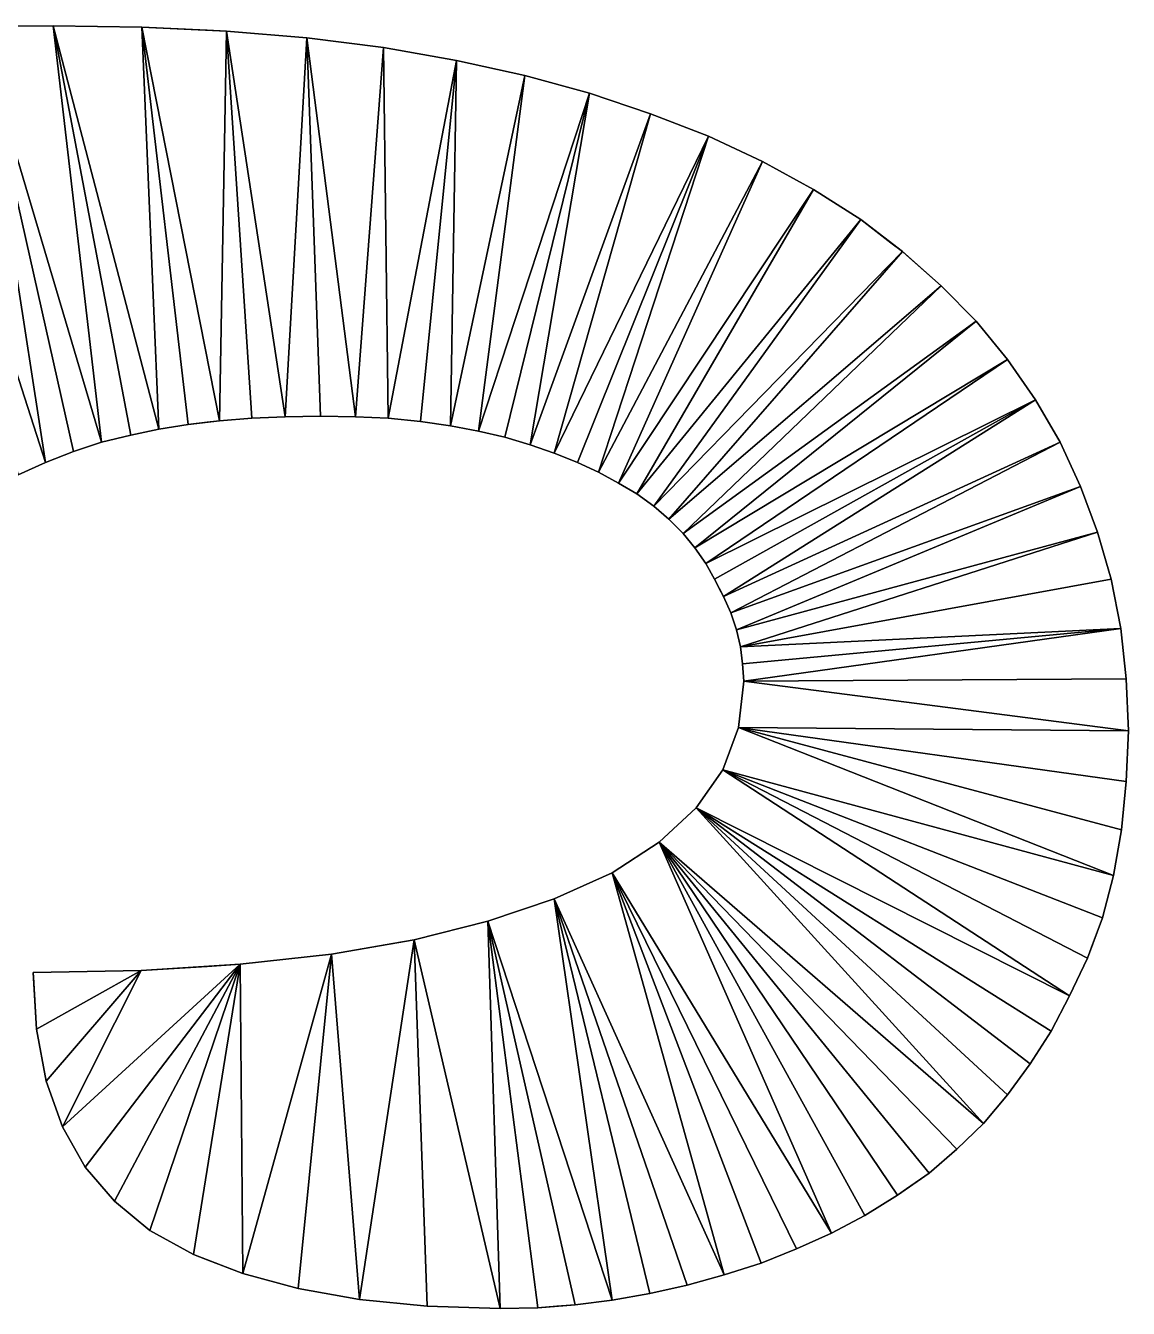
# Model space of a CAD drawing. Header units: inches. Extents: x 62 to 1153, y 3 to 780.
# Drawn here: x 409.273 to 410.888, y 195.36 to 197.239 of the extents above; entities that cross this region are included whole.
import ezdxf

# ---------------------------------------------------------------- set-up
doc = ezdxf.new("R2010")
doc.units = ezdxf.units.IN
doc.header["$MEASUREMENT"] = 0
doc.layers.add('ConstLine', color=6, linetype='Continuous')
doc.layers.add('ObjLayer', color=2, linetype='Continuous')

msp = doc.modelspace()

# ---------------------------------------------------------------- linework, layer by layer
at = {"layer": 'ConstLine'}
for points in [[(409.3129, 197.2386, 5), (409.2029, 197.2376, 5), (409.3839, 196.6286, 5)], [(409.3129, 197.2386, 4), (409.2029, 197.2376, 4), (409.2029, 197.2376, 5)], [(409.3129, 197.2386, 4), (409.2029, 197.2376, 5), (409.3129, 197.2386, 5)], [(409.4429, 197.2366, 5), (409.3129, 197.2386, 5), (409.4679, 196.6476, 5)], [(409.4269, 196.6386, 5), (409.4679, 196.6476, 5), (409.3129, 197.2386, 5)], [(409.3839, 196.6286, 5), (409.4269, 196.6386, 5), (409.3129, 197.2386, 5)], [(409.4429, 197.2366, 4), (409.3129, 197.2386, 4), (409.3129, 197.2386, 5)], [(409.4429, 197.2366, 4), (409.3129, 197.2386, 5), (409.4429, 197.2366, 5)], [(409.2029, 197.2376, 5), (409.0979, 197.2326, 5), (409.3019, 196.5986, 5)], [(409.2619, 196.5806, 5), (409.3019, 196.5986, 5), (409.0979, 197.2326, 5)], [(409.3429, 196.6146, 5), (409.3839, 196.6286, 5), (409.2029, 197.2376, 5)], [(409.3019, 196.5986, 5), (409.3429, 196.6146, 5), (409.2029, 197.2376, 5)], [(409.5669, 197.2306, 5), (409.4429, 197.2366, 5), (409.5569, 196.6596, 5)], [(409.5109, 196.6546, 5), (409.5569, 196.6596, 5), (409.4429, 197.2366, 5)], [(409.4679, 196.6476, 5), (409.5109, 196.6546, 5), (409.4429, 197.2366, 5)], [(409.5389, 197.232, 4), (409.4429, 197.2366, 4), (409.4429, 197.2366, 5)], [(409.5389, 197.232, 4), (409.4429, 197.2366, 5), (409.5669, 197.2306, 5)], [(409.5669, 197.2306, 4), (409.5389, 197.232, 4), (409.5669, 197.2306, 5)], [(409.6039, 196.6636, 5), (409.5669, 197.2306, 5), (409.5569, 196.6596, 5)], [(409.6039, 196.6636, 5), (409.6529, 196.6656, 5), (409.5669, 197.2306, 5)], [(409.5669, 197.2306, 5), (409.6529, 196.6656, 5), (409.6849, 197.2206, 5)], [(409.6849, 197.2206, 4), (409.5669, 197.2306, 4), (409.5669, 197.2306, 5)], [(409.6849, 197.2206, 4), (409.5669, 197.2306, 5), (409.6849, 197.2206, 5)], [(409.7049, 196.6666, 5), (409.6849, 197.2206, 5), (409.6529, 196.6656, 5)], [(409.7969, 197.2066, 5), (409.6849, 197.2206, 5), (409.7559, 196.6656, 5)], [(409.7049, 196.6666, 5), (409.7559, 196.6656, 5), (409.6849, 197.2206, 5)], [(409.7969, 197.2066, 4), (409.6849, 197.2206, 4), (409.6849, 197.2206, 5)], [(409.7969, 197.2066, 4), (409.6849, 197.2206, 5), (409.7969, 197.2066, 5)], [(409.7559, 196.6656, 5), (409.8039, 196.6636, 5), (409.7969, 197.2066, 5)], [(409.9039, 197.1876, 5), (409.7969, 197.2066, 5), (409.8039, 196.6636, 5)], [(409.9039, 197.1876, 4), (409.7969, 197.2066, 4), (409.7969, 197.2066, 5)], [(409.9039, 197.1876, 4), (409.7969, 197.2066, 5), (409.9039, 197.1876, 5)], [(409.8039, 196.6636, 5), (409.8509, 196.6586, 5), (409.9039, 197.1876, 5)], [(409.8509, 196.6586, 5), (409.8949, 196.6526, 5), (409.9039, 197.1876, 5)], [(410.0039, 197.1656, 5), (409.9039, 197.1876, 5), (409.8949, 196.6526, 5)], [(410.0039, 197.1656, 4), (409.9039, 197.1876, 4), (409.9039, 197.1876, 5)], [(410.0039, 197.1656, 4), (409.9039, 197.1876, 5), (410.0039, 197.1656, 5)], [(409.8949, 196.6526, 5), (409.9359, 196.6446, 5), (410.0039, 197.1656, 5)], [(410.0989, 197.1396, 5), (410.0039, 197.1656, 5), (409.9359, 196.6446, 5)], [(410.0989, 197.1396, 4), (410.0039, 197.1656, 4), (410.0039, 197.1656, 5)], [(410.0989, 197.1396, 4), (410.0039, 197.1656, 5), (410.0989, 197.1396, 5)], [(409.9359, 196.6446, 5), (409.9749, 196.6356, 5), (410.0989, 197.1396, 5)], [(409.9749, 196.6356, 5), (410.0119, 196.6246, 5), (410.0989, 197.1396, 5)], [(410.1879, 197.1096, 5), (410.0989, 197.1396, 5), (410.0119, 196.6246, 5)], [(410.1879, 197.1096, 4), (410.0989, 197.1396, 4), (410.0989, 197.1396, 5)], [(410.1879, 197.1096, 4), (410.0989, 197.1396, 5), (410.1879, 197.1096, 5)], [(410.0119, 196.6246, 5), (410.0469, 196.6126, 5), (410.1879, 197.1096, 5)], [(410.2729, 197.0766, 5), (410.1879, 197.1096, 5), (410.0469, 196.6126, 5)], [(410.2729, 197.0766, 4), (410.1879, 197.1096, 4), (410.1879, 197.1096, 5)], [(410.2729, 197.0766, 4), (410.1879, 197.1096, 5), (410.2729, 197.0766, 5)], [(410.0469, 196.6126, 5), (410.0809, 196.5986, 5), (410.2729, 197.0766, 5)], [(410.0809, 196.5986, 5), (410.1119, 196.5846, 5), (410.2729, 197.0766, 5)], [(410.3519, 197.0396, 5), (410.2729, 197.0766, 5), (410.1119, 196.5846, 5)], [(410.3519, 197.0396, 4), (410.2729, 197.0766, 4), (410.2729, 197.0766, 5)], [(410.3519, 197.0396, 4), (410.2729, 197.0766, 5), (410.3519, 197.0396, 5)], [(410.1119, 196.5846, 5), (410.1409, 196.5686, 5), (410.3519, 197.0396, 5)], [(410.4269, 196.9986, 5), (410.3519, 197.0396, 5), (410.1409, 196.5686, 5)], [(410.4269, 196.9986, 4), (410.3519, 197.0396, 4), (410.3519, 197.0396, 5)], [(410.4269, 196.9986, 4), (410.3519, 197.0396, 5), (410.4269, 196.9986, 5)], [(410.1409, 196.5686, 5), (410.1679, 196.5526, 5), (410.4269, 196.9986, 5)], [(410.4959, 196.9546, 5), (410.4269, 196.9986, 5), (410.1679, 196.5526, 5)], [(410.4959, 196.9546, 4), (410.4269, 196.9986, 4), (410.4269, 196.9986, 5)], [(410.4959, 196.9546, 4), (410.4269, 196.9986, 5), (410.4959, 196.9546, 5)], [(410.1679, 196.5526, 5), (410.1929, 196.5346, 5), (410.4959, 196.9546, 5)], [(410.5569, 196.9076, 5), (410.4959, 196.9546, 5), (410.1929, 196.5346, 5)], [(410.4959, 196.9546, 5), (410.5569, 196.9076, 5), (410.54, 196.9206, 4)], [(410.54, 196.9206, 4), (410.4959, 196.9546, 4), (410.4959, 196.9546, 5)], [(410.5569, 196.9076, 4), (410.54, 196.9206, 4), (410.5569, 196.9076, 5)], [(410.1929, 196.5346, 5), (410.2149, 196.5156, 5), (410.5569, 196.9076, 5)], [(410.6139, 196.8576, 5), (410.5569, 196.9076, 5), (410.2149, 196.5156, 5)], [(410.5629, 196.9024, 4), (410.5569, 196.9076, 4), (410.5569, 196.9076, 5)], [(410.5629, 196.9024, 4), (410.5569, 196.9076, 5), (410.6139, 196.8576, 5)], [(410.6139, 196.8576, 4), (410.5629, 196.9024, 4), (410.6139, 196.8576, 5)], [(410.2149, 196.5156, 5), (410.2359, 196.4946, 5), (410.6139, 196.8576, 5)], [(410.6649, 196.8056, 5), (410.6139, 196.8576, 5), (410.2359, 196.4946, 5)], [(410.6139, 196.8576, 4), (410.6139, 196.8576, 5), (410.6649, 196.8056, 5)], [(410.6139, 196.8576, 4), (410.6649, 196.8056, 5), (410.6649, 196.8056, 4)], [(410.2359, 196.4946, 5), (410.2529, 196.4736, 5), (410.6649, 196.8056, 5)], [(410.7109, 196.7496, 5), (410.6649, 196.8056, 5), (410.2529, 196.4736, 5)], [(410.6649, 196.8056, 4), (410.6649, 196.8056, 5), (410.7109, 196.7496, 5)], [(410.6649, 196.8056, 4), (410.7109, 196.7496, 5), (410.7109, 196.7496, 4)], [(410.2529, 196.4736, 5), (410.2689, 196.4506, 5), (410.7109, 196.7496, 5)], [(410.7519, 196.6906, 5), (410.7109, 196.7496, 5), (410.2689, 196.4506, 5)], [(410.7109, 196.7496, 4), (410.7109, 196.7496, 5), (410.7519, 196.6906, 5)], [(410.7109, 196.7496, 4), (410.7519, 196.6906, 5), (410.7519, 196.6906, 4)], [(410.2689, 196.4506, 5), (410.2819, 196.4276, 5), (410.7519, 196.6906, 5)], [(410.2819, 196.4276, 5), (410.2949, 196.4026, 5), (410.7519, 196.6906, 5)], [(410.7879, 196.6286, 5), (410.7519, 196.6906, 5), (410.2949, 196.4026, 5)], [(410.7519, 196.6906, 4), (410.7519, 196.6906, 5), (410.7879, 196.6286, 5)], [(410.7519, 196.6906, 4), (410.7879, 196.6286, 5), (410.7879, 196.6286, 4)], [(409.5569, 196.6596, 5), (409.5109, 196.6546, 5), (409.5389, 196.6577, 4)], [(409.5109, 196.6546, 4), (409.5389, 196.6577, 4), (409.5109, 196.6546, 5)], [(409.5569, 196.6596, 4), (409.5569, 196.6596, 5), (409.5389, 196.6577, 4)], [(409.6039, 196.6636, 4), (409.6039, 196.6636, 5), (409.5569, 196.6596, 5)], [(409.6039, 196.6636, 4), (409.5569, 196.6596, 5), (409.5569, 196.6596, 4)], [(409.6529, 196.6656, 4), (409.6529, 196.6656, 5), (409.6039, 196.6636, 5)], [(409.6529, 196.6656, 4), (409.6039, 196.6636, 5), (409.6039, 196.6636, 4)], [(409.7049, 196.6666, 4), (409.7049, 196.6666, 5), (409.6529, 196.6656, 5)], [(409.7049, 196.6666, 4), (409.6529, 196.6656, 5), (409.6529, 196.6656, 4)], [(409.7559, 196.6656, 4), (409.7559, 196.6656, 5), (409.7049, 196.6666, 5)], [(409.7559, 196.6656, 4), (409.7049, 196.6666, 5), (409.7049, 196.6666, 4)], [(409.8039, 196.6636, 4), (409.8039, 196.6636, 5), (409.7559, 196.6656, 5)], [(409.8039, 196.6636, 4), (409.7559, 196.6656, 5), (409.7559, 196.6656, 4)], [(409.8509, 196.6586, 4), (409.8509, 196.6586, 5), (409.8039, 196.6636, 5)], [(409.8509, 196.6586, 4), (409.8039, 196.6636, 5), (409.8039, 196.6636, 4)], [(409.8949, 196.6526, 4), (409.8949, 196.6526, 5), (409.8509, 196.6586, 5)], [(409.8949, 196.6526, 4), (409.8509, 196.6586, 5), (409.8509, 196.6586, 4)], [(409.4269, 196.6386, 4), (409.4269, 196.6386, 5), (409.3839, 196.6286, 5)], [(409.4269, 196.6386, 4), (409.3839, 196.6286, 5), (409.3839, 196.6286, 4)], [(409.4679, 196.6476, 4), (409.4679, 196.6476, 5), (409.4269, 196.6386, 5)], [(409.4679, 196.6476, 4), (409.4269, 196.6386, 5), (409.4269, 196.6386, 4)], [(409.5109, 196.6546, 4), (409.5109, 196.6546, 5), (409.4679, 196.6476, 5)], [(409.5109, 196.6546, 4), (409.4679, 196.6476, 5), (409.4679, 196.6476, 4)], [(409.9359, 196.6446, 4), (409.9359, 196.6446, 5), (409.8949, 196.6526, 5)], [(409.9359, 196.6446, 4), (409.8949, 196.6526, 5), (409.8949, 196.6526, 4)], [(409.9749, 196.6356, 4), (409.9749, 196.6356, 5), (409.9359, 196.6446, 5)], [(409.9749, 196.6356, 4), (409.9359, 196.6446, 5), (409.9359, 196.6446, 4)], [(409.3839, 196.6286, 4), (409.3839, 196.6286, 5), (409.3429, 196.6146, 5)], [(409.3839, 196.6286, 4), (409.3429, 196.6146, 5), (409.3429, 196.6146, 4)], [(410.0119, 196.6246, 4), (410.0119, 196.6246, 5), (409.9749, 196.6356, 5)], [(410.0119, 196.6246, 4), (409.9749, 196.6356, 5), (409.9749, 196.6356, 4)], [(410.0469, 196.6126, 4), (410.0469, 196.6126, 5), (410.0119, 196.6246, 5)], [(410.0469, 196.6126, 4), (410.0119, 196.6246, 5), (410.0119, 196.6246, 4)], [(410.2949, 196.4026, 5), (410.3059, 196.3786, 5), (410.7879, 196.6286, 5)], [(410.8179, 196.5636, 5), (410.7879, 196.6286, 5), (410.3059, 196.3786, 5)], [(410.7879, 196.6286, 4), (410.7879, 196.6286, 5), (410.8179, 196.5636, 5)], [(410.7879, 196.6286, 4), (410.8179, 196.5636, 5), (410.8179, 196.5636, 4)], [(409.3429, 196.6146, 4), (409.3429, 196.6146, 5), (409.3019, 196.5986, 5)], [(409.3429, 196.6146, 4), (409.3019, 196.5986, 5), (409.3019, 196.5986, 4)], [(410.0469, 196.6126, 4), (410.0509, 196.611, 4), (410.0469, 196.6126, 5)], [(410.0809, 196.5986, 5), (410.0469, 196.6126, 5), (410.0509, 196.611, 4)], [(410.0809, 196.5986, 4), (410.0809, 196.5986, 5), (410.0509, 196.611, 4)], [(409.3019, 196.5986, 4), (409.3019, 196.5986, 5), (409.2619, 196.5806, 5)], [(409.3019, 196.5986, 4), (409.2619, 196.5806, 5), (409.2619, 196.5806, 4)], [(410.1119, 196.5846, 4), (410.1119, 196.5846, 5), (410.0809, 196.5986, 5)], [(410.1119, 196.5846, 4), (410.0809, 196.5986, 5), (410.0809, 196.5986, 4)], [(410.1409, 196.5686, 4), (410.1409, 196.5686, 5), (410.1119, 196.5846, 5)], [(410.1409, 196.5686, 4), (410.1119, 196.5846, 5), (410.1119, 196.5846, 4)], [(410.1679, 196.5526, 4), (410.1679, 196.5526, 5), (410.1409, 196.5686, 5)], [(410.1679, 196.5526, 4), (410.1409, 196.5686, 5), (410.1409, 196.5686, 4)], [(410.3059, 196.3786, 5), (410.3139, 196.3536, 5), (410.8179, 196.5636, 5)], [(410.8179, 196.5636, 5), (410.3139, 196.3536, 5), (410.8429, 196.4966, 5)], [(410.8179, 196.5636, 4), (410.8179, 196.5636, 5), (410.8429, 196.4966, 5)], [(410.8179, 196.5636, 4), (410.8429, 196.4966, 5), (410.8429, 196.4966, 4)], [(410.1929, 196.5346, 4), (410.1929, 196.5346, 5), (410.1679, 196.5526, 5)], [(410.1929, 196.5346, 4), (410.1679, 196.5526, 5), (410.1679, 196.5526, 4)], [(410.2149, 196.5156, 4), (410.2149, 196.5156, 5), (410.1929, 196.5346, 5)], [(410.2149, 196.5156, 4), (410.1929, 196.5346, 5), (410.1929, 196.5346, 4)], [(410.2149, 196.5156, 4), (410.2359, 196.4946, 4), (410.2359, 196.4946, 5)], [(410.2149, 196.5156, 4), (410.2359, 196.4946, 5), (410.2149, 196.5156, 5)], [(410.2359, 196.4946, 4), (410.2529, 196.4736, 4), (410.2529, 196.4736, 5)], [(410.2359, 196.4946, 4), (410.2529, 196.4736, 5), (410.2359, 196.4946, 5)], [(410.3199, 196.3286, 5), (410.8429, 196.4966, 5), (410.3139, 196.3536, 5)], [(410.8429, 196.4966, 5), (410.3199, 196.3286, 5), (410.8629, 196.4276, 5)], [(410.8429, 196.4966, 4), (410.8429, 196.4966, 5), (410.8629, 196.4276, 5)], [(410.8429, 196.4966, 4), (410.8629, 196.4276, 5), (410.8629, 196.4276, 4)], [(410.2529, 196.4736, 4), (410.2689, 196.4506, 4), (410.2689, 196.4506, 5)], [(410.2529, 196.4736, 4), (410.2689, 196.4506, 5), (410.2529, 196.4736, 5)], [(410.2689, 196.4506, 4), (410.2819, 196.4276, 4), (410.2819, 196.4276, 5)], [(410.2689, 196.4506, 4), (410.2819, 196.4276, 5), (410.2689, 196.4506, 5)], [(410.2949, 196.4026, 5), (410.2819, 196.4276, 5), (410.2917, 196.4086, 4)], [(410.2819, 196.4276, 4), (410.2917, 196.4086, 4), (410.2819, 196.4276, 5)], [(410.8629, 196.4276, 5), (410.3199, 196.3286, 5), (410.8769, 196.3556, 5)], [(410.8629, 196.4276, 4), (410.8629, 196.4276, 5), (410.8769, 196.3556, 5)], [(410.8629, 196.4276, 4), (410.8769, 196.3556, 5), (410.8769, 196.3556, 4)], [(410.2917, 196.4086, 4), (410.2949, 196.4026, 4), (410.2949, 196.4026, 5)], [(410.2949, 196.4026, 4), (410.3059, 196.3786, 4), (410.3059, 196.3786, 5)], [(410.2949, 196.4026, 4), (410.3059, 196.3786, 5), (410.2949, 196.4026, 5)], [(410.3059, 196.3786, 4), (410.3139, 196.3536, 4), (410.3139, 196.3536, 5)], [(410.3059, 196.3786, 4), (410.3139, 196.3536, 5), (410.3059, 196.3786, 5)], [(410.3229, 196.3036, 5), (410.8769, 196.3556, 5), (410.3199, 196.3286, 5)], [(410.3249, 196.2786, 5), (410.8769, 196.3556, 5), (410.3229, 196.3036, 5)], [(410.8769, 196.3556, 5), (410.3249, 196.2786, 5), (410.8849, 196.2816, 5)], [(410.8769, 196.3556, 4), (410.8769, 196.3556, 5), (410.8849, 196.2816, 5)], [(410.8769, 196.3556, 4), (410.8849, 196.2816, 5), (410.8849, 196.2816, 4)], [(410.3139, 196.3536, 4), (410.3199, 196.3286, 4), (410.3199, 196.3286, 5)], [(410.3139, 196.3536, 4), (410.3199, 196.3286, 5), (410.3139, 196.3536, 5)], [(410.3199, 196.3286, 4), (410.3229, 196.3036, 4), (410.3229, 196.3036, 5)], [(410.3199, 196.3286, 4), (410.3229, 196.3036, 5), (410.3199, 196.3286, 5)], [(410.3229, 196.3036, 4), (410.3249, 196.2786, 4), (410.3249, 196.2786, 5)], [(410.3229, 196.3036, 4), (410.3249, 196.2786, 5), (410.3229, 196.3036, 5)], [(410.8849, 196.2816, 5), (410.3249, 196.2786, 5), (410.8879, 196.2056, 5)], [(410.8849, 196.2816, 4), (410.8849, 196.2816, 5), (410.8879, 196.2056, 5)], [(410.8849, 196.2816, 4), (410.8879, 196.2056, 5), (410.8879, 196.2056, 4)], [(410.3249, 196.2786, 4), (410.3169, 196.2106, 4), (410.3169, 196.2106, 5)], [(410.3249, 196.2786, 4), (410.3169, 196.2106, 5), (410.3249, 196.2786, 5)], [(410.3249, 196.2786, 5), (410.3169, 196.2106, 5), (410.8879, 196.2056, 5)], [(410.3169, 196.2106, 4), (410.2939, 196.1486, 4), (410.2939, 196.1486, 5)], [(410.3169, 196.2106, 4), (410.2939, 196.1486, 5), (410.3169, 196.2106, 5)], [(410.3169, 196.2106, 5), (410.2939, 196.1486, 5), (410.8659, 195.9936, 5)], [(410.8849, 196.1316, 5), (410.8879, 196.2056, 5), (410.3169, 196.2106, 5)], [(410.8779, 196.0606, 5), (410.8849, 196.1316, 5), (410.3169, 196.2106, 5)], [(410.8659, 195.9936, 5), (410.8779, 196.0606, 5), (410.3169, 196.2106, 5)], [(410.8879, 196.2056, 4), (410.8879, 196.2056, 5), (410.8849, 196.1316, 5)], [(410.8879, 196.2056, 4), (410.8849, 196.1316, 5), (410.8849, 196.1316, 4)], [(410.2939, 196.1486, 4), (410.2549, 196.0926, 4), (410.2549, 196.0926, 5)], [(410.2939, 196.1486, 4), (410.2549, 196.0926, 5), (410.2939, 196.1486, 5)], [(410.2549, 196.0926, 5), (410.8019, 195.8176, 5), (410.2939, 196.1486, 5)], [(410.8499, 195.9316, 5), (410.2939, 196.1486, 5), (410.8279, 195.8726, 5)], [(410.8279, 195.8726, 5), (410.2939, 196.1486, 5), (410.8019, 195.8176, 5)], [(410.8499, 195.9316, 5), (410.8659, 195.9936, 5), (410.2939, 196.1486, 5)], [(410.8849, 196.1316, 4), (410.8849, 196.1316, 5), (410.8779, 196.0606, 5)], [(410.8849, 196.1316, 4), (410.8779, 196.0606, 5), (410.8779, 196.0606, 4)], [(410.2549, 196.0926, 4), (410.2009, 196.0426, 4), (410.2009, 196.0426, 5)], [(410.2549, 196.0926, 4), (410.2009, 196.0426, 5), (410.2549, 196.0926, 5)], [(410.2009, 196.0426, 5), (410.6759, 195.6306, 5), (410.2549, 196.0926, 5)], [(410.7109, 195.6726, 5), (410.2549, 196.0926, 5), (410.6759, 195.6306, 5)], [(410.7439, 195.7176, 5), (410.2549, 196.0926, 5), (410.7109, 195.6726, 5)], [(410.7749, 195.7656, 5), (410.2549, 196.0926, 5), (410.7439, 195.7176, 5)], [(410.8019, 195.8176, 5), (410.2549, 196.0926, 5), (410.7749, 195.7656, 5)], [(410.8779, 196.0606, 4), (410.8779, 196.0606, 5), (410.8659, 195.9936, 5)], [(410.8779, 196.0606, 4), (410.8659, 195.9936, 5), (410.8659, 195.9936, 4)], [(410.2009, 196.0426, 4), (410.1319, 195.9976, 4), (410.1319, 195.9976, 5)], [(410.2009, 196.0426, 4), (410.1319, 195.9976, 5), (410.2009, 196.0426, 5)], [(410.2009, 196.0426, 5), (410.1319, 195.9976, 5), (410.4529, 195.4696, 5)], [(410.6369, 195.5926, 5), (410.6759, 195.6306, 5), (410.2009, 196.0426, 5)], [(410.4529, 195.4696, 5), (410.5019, 195.4956, 5), (410.2009, 196.0426, 5)], [(410.5019, 195.4956, 5), (410.5499, 195.5256, 5), (410.2009, 196.0426, 5)], [(410.5499, 195.5256, 5), (410.5959, 195.5576, 5), (410.2009, 196.0426, 5)], [(410.5959, 195.5576, 5), (410.6369, 195.5926, 5), (410.2009, 196.0426, 5)], [(410.1319, 195.9976, 4), (410.0469, 195.9596, 4), (410.0469, 195.9596, 5)], [(410.1319, 195.9976, 4), (410.0469, 195.9596, 5), (410.1319, 195.9976, 5)], [(410.1319, 195.9976, 5), (410.0469, 195.9596, 5), (410.2959, 195.4086, 5)], [(410.3499, 195.4256, 5), (410.4019, 195.4466, 5), (410.1319, 195.9976, 5)], [(410.4019, 195.4466, 5), (410.4529, 195.4696, 5), (410.1319, 195.9976, 5)], [(410.2959, 195.4086, 5), (410.3499, 195.4256, 5), (410.1319, 195.9976, 5)], [(410.8659, 195.9936, 4), (410.8659, 195.9936, 5), (410.8499, 195.9316, 5)], [(410.8659, 195.9936, 4), (410.8499, 195.9316, 5), (410.8499, 195.9316, 4)], [(410.0469, 195.9596, 4), (409.9499, 195.9266, 4), (409.9499, 195.9266, 5)], [(410.0469, 195.9596, 4), (409.9499, 195.9266, 5), (410.0469, 195.9596, 5)], [(410.0469, 195.9596, 5), (409.9499, 195.9266, 5), (410.1319, 195.3716, 5)], [(410.2419, 195.3936, 5), (410.2959, 195.4086, 5), (410.0469, 195.9596, 5)], [(410.1869, 195.3816, 5), (410.2419, 195.3936, 5), (410.0469, 195.9596, 5)], [(410.1319, 195.3716, 5), (410.1869, 195.3816, 5), (410.0469, 195.9596, 5)], [(409.9499, 195.9266, 4), (409.8419, 195.8996, 4), (409.8419, 195.8996, 5)], [(409.9499, 195.9266, 4), (409.8419, 195.8996, 5), (409.9499, 195.9266, 5)], [(409.9499, 195.9266, 5), (409.8419, 195.8996, 5), (409.9679, 195.3596, 5)], [(409.9679, 195.3596, 5), (410.0229, 195.3606, 5), (409.9499, 195.9266, 5)], [(410.0229, 195.3606, 5), (410.0779, 195.3646, 5), (409.9499, 195.9266, 5)], [(410.0779, 195.3646, 5), (410.1319, 195.3716, 5), (409.9499, 195.9266, 5)], [(410.8499, 195.9316, 5), (410.8279, 195.8726, 5), (410.8368, 195.8966, 4)], [(410.8499, 195.9316, 4), (410.8499, 195.9316, 5), (410.8368, 195.8966, 4)], [(409.7209, 195.8786, 5), (409.8419, 195.8996, 5), (409.8246, 195.8966, 4)], [(409.8419, 195.8996, 5), (409.7209, 195.8786, 5), (409.7619, 195.3726, 5)], [(409.8246, 195.8966, 4), (409.7209, 195.8786, 4), (409.7209, 195.8786, 5)], [(409.7619, 195.3726, 5), (409.8609, 195.3626, 5), (409.8419, 195.8996, 5)], [(409.8419, 195.8996, 4), (409.8246, 195.8966, 4), (409.8419, 195.8996, 5)], [(409.8609, 195.3626, 5), (409.9679, 195.3596, 5), (409.8419, 195.8996, 5)], [(410.8279, 195.8726, 4), (410.8368, 195.8966, 4), (410.8279, 195.8726, 5)], [(409.7209, 195.8786, 4), (409.5869, 195.8636, 4), (409.5869, 195.8636, 5)], [(409.7209, 195.8786, 4), (409.5869, 195.8636, 5), (409.7209, 195.8786, 5)], [(409.7209, 195.8786, 5), (409.5869, 195.8636, 5), (409.5909, 195.4106, 5)], [(409.5909, 195.4106, 5), (409.6719, 195.3886, 5), (409.7209, 195.8786, 5)], [(409.6719, 195.3886, 5), (409.7619, 195.3726, 5), (409.7209, 195.8786, 5)], [(410.8279, 195.8726, 4), (410.8279, 195.8726, 5), (410.8019, 195.8176, 5)], [(410.8279, 195.8726, 4), (410.8019, 195.8176, 5), (410.8019, 195.8176, 4)], [(409.4419, 195.8546, 4), (409.2839, 195.8516, 4), (409.2839, 195.8516, 5)], [(409.4419, 195.8546, 4), (409.2839, 195.8516, 5), (409.4419, 195.8546, 5)], [(409.2839, 195.8516, 5), (409.2889, 195.7686, 5), (409.4419, 195.8546, 5)], [(409.2839, 195.8516, 4), (409.2843, 195.8448, 4), (409.2839, 195.8516, 5)], [(409.2843, 195.8448, 4), (409.2889, 195.7686, 5), (409.2839, 195.8516, 5)], [(409.2889, 195.7686, 5), (409.3029, 195.6926, 5), (409.4419, 195.8546, 5)], [(409.3029, 195.6926, 5), (409.3269, 195.6256, 5), (409.4419, 195.8546, 5)], [(409.4419, 195.8546, 5), (409.3269, 195.6256, 5), (409.5869, 195.8636, 5)], [(409.3599, 195.5666, 5), (409.5869, 195.8636, 5), (409.3269, 195.6256, 5)], [(409.4029, 195.5166, 5), (409.5869, 195.8636, 5), (409.3599, 195.5666, 5)], [(409.4549, 195.4736, 5), (409.5869, 195.8636, 5), (409.4029, 195.5166, 5)], [(409.5389, 195.8606, 4), (409.4419, 195.8546, 5), (409.5869, 195.8636, 5)], [(409.5389, 195.8606, 4), (409.4419, 195.8546, 4), (409.4419, 195.8546, 5)], [(409.4549, 195.4736, 5), (409.5189, 195.4386, 5), (409.5869, 195.8636, 5)], [(409.5909, 195.4106, 5), (409.5869, 195.8636, 5), (409.5189, 195.4386, 5)], [(409.5869, 195.8636, 4), (409.5389, 195.8606, 4), (409.5869, 195.8636, 5)], [(409.2843, 195.8448, 4), (409.2889, 195.7686, 4), (409.2889, 195.7686, 5)], [(410.8019, 195.8176, 4), (410.8019, 195.8176, 5), (410.7749, 195.7656, 5)], [(410.8019, 195.8176, 4), (410.7749, 195.7656, 5), (410.7749, 195.7656, 4)], [(409.2889, 195.7686, 4), (409.3029, 195.6926, 4), (409.3029, 195.6926, 5)], [(409.2889, 195.7686, 4), (409.3029, 195.6926, 5), (409.2889, 195.7686, 5)], [(410.7749, 195.7656, 4), (410.7749, 195.7656, 5), (410.7439, 195.7176, 5)], [(410.7749, 195.7656, 4), (410.7439, 195.7176, 5), (410.7439, 195.7176, 4)], [(410.7439, 195.7176, 4), (410.7439, 195.7176, 5), (410.7109, 195.6726, 5)], [(410.7439, 195.7176, 4), (410.7109, 195.6726, 5), (410.7109, 195.6726, 4)], [(409.3029, 195.6926, 4), (409.3269, 195.6256, 4), (409.3269, 195.6256, 5)], [(409.3029, 195.6926, 4), (409.3269, 195.6256, 5), (409.3029, 195.6926, 5)], [(410.7109, 195.6726, 4), (410.7109, 195.6726, 5), (410.6759, 195.6306, 5)], [(410.7109, 195.6726, 4), (410.6759, 195.6306, 5), (410.6759, 195.6306, 4)], [(409.3269, 195.6256, 4), (409.3599, 195.5666, 4), (409.3599, 195.5666, 5)], [(409.3269, 195.6256, 4), (409.3599, 195.5666, 5), (409.3269, 195.6256, 5)], [(410.6759, 195.6306, 4), (410.6759, 195.6306, 5), (410.6369, 195.5926, 5)], [(410.6759, 195.6306, 4), (410.6369, 195.5926, 5), (410.6369, 195.5926, 4)], [(410.6369, 195.5926, 4), (410.6369, 195.5926, 5), (410.5959, 195.5576, 5)], [(410.6369, 195.5926, 4), (410.5959, 195.5576, 5), (410.5959, 195.5576, 4)], [(409.3599, 195.5666, 4), (409.4029, 195.5166, 4), (409.4029, 195.5166, 5)], [(409.3599, 195.5666, 4), (409.4029, 195.5166, 5), (409.3599, 195.5666, 5)], [(410.5959, 195.5576, 5), (410.5499, 195.5256, 5), (410.5629, 195.5347, 4)], [(410.5959, 195.5576, 4), (410.5959, 195.5576, 5), (410.5629, 195.5347, 4)], [(410.5499, 195.5256, 4), (410.5629, 195.5347, 4), (410.5499, 195.5256, 5)], [(409.4549, 195.4736, 4), (409.4549, 195.4736, 5), (409.4029, 195.5166, 5)], [(409.4549, 195.4736, 4), (409.4029, 195.5166, 5), (409.4029, 195.5166, 4)], [(410.5499, 195.5256, 4), (410.5499, 195.5256, 5), (410.5019, 195.4956, 5)], [(410.5499, 195.5256, 4), (410.5019, 195.4956, 5), (410.5019, 195.4956, 4)], [(410.5019, 195.4956, 4), (410.5019, 195.4956, 5), (410.4529, 195.4696, 5)], [(410.5019, 195.4956, 4), (410.4529, 195.4696, 5), (410.4529, 195.4696, 4)], [(409.5189, 195.4386, 4), (409.5189, 195.4386, 5), (409.4549, 195.4736, 5)], [(409.5189, 195.4386, 4), (409.4549, 195.4736, 5), (409.4549, 195.4736, 4)], [(410.4529, 195.4696, 4), (410.4529, 195.4696, 5), (410.4019, 195.4466, 5)], [(410.4529, 195.4696, 4), (410.4019, 195.4466, 5), (410.4019, 195.4466, 4)], [(409.5189, 195.4386, 5), (409.5389, 195.4308, 4), (409.5909, 195.4106, 5)], [(409.5189, 195.4386, 5), (409.5189, 195.4386, 4), (409.5389, 195.4308, 4)], [(410.4019, 195.4466, 4), (410.4019, 195.4466, 5), (410.3499, 195.4256, 5)], [(410.4019, 195.4466, 4), (410.3499, 195.4256, 5), (410.3499, 195.4256, 4)], [(409.5909, 195.4106, 4), (409.5909, 195.4106, 5), (409.5389, 195.4308, 4)], [(410.3499, 195.4256, 4), (410.3499, 195.4256, 5), (410.2959, 195.4086, 5)], [(410.3499, 195.4256, 4), (410.2959, 195.4086, 5), (410.2959, 195.4086, 4)], [(409.6719, 195.3886, 4), (409.6719, 195.3886, 5), (409.5909, 195.4106, 5)], [(409.6719, 195.3886, 4), (409.5909, 195.4106, 5), (409.5909, 195.4106, 4)], [(410.2959, 195.4086, 4), (410.2959, 195.4086, 5), (410.2419, 195.3936, 5)], [(410.2959, 195.4086, 4), (410.2419, 195.3936, 5), (410.2419, 195.3936, 4)], [(409.7619, 195.3726, 4), (409.7619, 195.3726, 5), (409.6719, 195.3886, 5)], [(409.7619, 195.3726, 4), (409.6719, 195.3886, 5), (409.6719, 195.3886, 4)], [(410.1869, 195.3816, 4), (410.1869, 195.3816, 5), (410.1319, 195.3716, 5)], [(410.1869, 195.3816, 4), (410.1319, 195.3716, 5), (410.1319, 195.3716, 4)], [(410.2419, 195.3936, 4), (410.2419, 195.3936, 5), (410.1869, 195.3816, 5)], [(410.2419, 195.3936, 4), (410.1869, 195.3816, 5), (410.1869, 195.3816, 4)], [(409.8609, 195.3626, 4), (409.8609, 195.3626, 5), (409.7619, 195.3726, 5)], [(409.8609, 195.3626, 4), (409.7619, 195.3726, 5), (409.7619, 195.3726, 4)], [(409.9679, 195.3596, 4), (409.9679, 195.3596, 5), (409.8609, 195.3626, 5)], [(409.9679, 195.3596, 4), (409.8609, 195.3626, 5), (409.8609, 195.3626, 4)], [(410.0229, 195.3606, 4), (410.0229, 195.3606, 5), (409.9679, 195.3596, 5)], [(410.0229, 195.3606, 4), (409.9679, 195.3596, 5), (409.9679, 195.3596, 4)], [(410.0779, 195.3646, 5), (410.0229, 195.3606, 5), (410.0509, 195.3627, 4)], [(410.0229, 195.3606, 4), (410.0509, 195.3627, 4), (410.0229, 195.3606, 5)], [(410.0779, 195.3646, 4), (410.0779, 195.3646, 5), (410.0509, 195.3627, 4)], [(410.1319, 195.3716, 4), (410.1319, 195.3716, 5), (410.0779, 195.3646, 5)], [(410.1319, 195.3716, 4), (410.0779, 195.3646, 5), (410.0779, 195.3646, 4)]]:
    msp.add_3dface(points, dxfattribs=at)
at = {"layer": 'ObjLayer'}
for p, q in [((409.3129, 197.2386, 4), (409.2029, 197.2376, 4)), ((409.4429, 197.2366, 4), (409.3129, 197.2386, 4)), ((409.5669, 197.2306, 4), (409.4429, 197.2366, 4)), ((409.6849, 197.2206, 4), (409.5669, 197.2306, 4)), ((409.7969, 197.2066, 4), (409.6849, 197.2206, 4)), ((409.9039, 197.1876, 4), (409.7969, 197.2066, 4)), ((410.0039, 197.1656, 4), (409.9039, 197.1876, 4)), ((410.0989, 197.1396, 4), (410.0039, 197.1656, 4)), ((410.1879, 197.1096, 4), (410.0989, 197.1396, 4)), ((410.2729, 197.0766, 4), (410.1879, 197.1096, 4)), ((410.3519, 197.0396, 4), (410.2729, 197.0766, 4)), ((410.4269, 196.9986, 4), (410.3519, 197.0396, 4)), ((410.4959, 196.9546, 4), (410.4269, 196.9986, 4)), ((410.5569, 196.9076, 4), (410.4959, 196.9546, 4)), ((410.6139, 196.8576, 4), (410.5569, 196.9076, 4)), ((410.6649, 196.8056, 4), (410.6139, 196.8576, 4)), ((410.7109, 196.7496, 4), (410.6649, 196.8056, 4)), ((410.7519, 196.6906, 4), (410.7109, 196.7496, 4)), ((410.7879, 196.6286, 4), (410.7519, 196.6906, 4)), ((409.5109, 196.6546, 4), (409.5569, 196.6596, 4)), ((409.5569, 196.6596, 4), (409.6039, 196.6636, 4)), ((409.6039, 196.6636, 4), (409.6529, 196.6656, 4)), ((409.6529, 196.6656, 4), (409.7049, 196.6666, 4)), ((409.7049, 196.6666, 4), (409.7559, 196.6656, 4)), ((409.7559, 196.6656, 4), (409.8039, 196.6636, 4)), ((409.8039, 196.6636, 4), (409.8509, 196.6586, 4)), ((409.8509, 196.6586, 4), (409.8949, 196.6526, 4)), ((409.3839, 196.6286, 4), (409.4269, 196.6386, 4)), ((409.4269, 196.6386, 4), (409.4679, 196.6476, 4)), ((409.4679, 196.6476, 4), (409.5109, 196.6546, 4)), ((409.8949, 196.6526, 4), (409.9359, 196.6446, 4)), ((409.9359, 196.6446, 4), (409.9749, 196.6356, 4)), ((409.3429, 196.6146, 4), (409.3839, 196.6286, 4)), ((409.9749, 196.6356, 4), (410.0119, 196.6246, 4)), ((410.0119, 196.6246, 4), (410.0469, 196.6126, 4)), ((410.8179, 196.5636, 4), (410.7879, 196.6286, 4)), ((409.3019, 196.5986, 4), (409.3429, 196.6146, 4)), ((410.0469, 196.6126, 4), (410.0809, 196.5986, 4)), ((409.2619, 196.5806, 4), (409.3019, 196.5986, 4)), ((410.0809, 196.5986, 4), (410.1119, 196.5846, 4)), ((410.1119, 196.5846, 4), (410.1409, 196.5686, 4)), ((410.1409, 196.5686, 4), (410.1679, 196.5526, 4)), ((410.8429, 196.4966, 4), (410.8179, 196.5636, 4)), ((410.1679, 196.5526, 4), (410.1929, 196.5346, 4)), ((410.1929, 196.5346, 4), (410.2149, 196.5156, 4)), ((410.2149, 196.5156, 4), (410.2359, 196.4946, 4)), ((410.2359, 196.4946, 4), (410.2529, 196.4736, 4)), ((410.8629, 196.4276, 4), (410.8429, 196.4966, 4)), ((410.2529, 196.4736, 4), (410.2689, 196.4506, 4)), ((410.2689, 196.4506, 4), (410.2819, 196.4276, 4)), ((410.2819, 196.4276, 4), (410.2949, 196.4026, 4)), ((410.8769, 196.3556, 4), (410.8629, 196.4276, 4)), ((410.2949, 196.4026, 4), (410.3059, 196.3786, 4)), ((410.3059, 196.3786, 4), (410.3139, 196.3536, 4)), ((410.8849, 196.2816, 4), (410.8769, 196.3556, 4)), ((410.3139, 196.3536, 4), (410.3199, 196.3286, 4)), ((410.3199, 196.3286, 4), (410.3229, 196.3036, 4)), ((410.3229, 196.3036, 4), (410.3249, 196.2786, 4)), ((410.8879, 196.2056, 4), (410.8849, 196.2816, 4)), ((410.3249, 196.2786, 4), (410.3169, 196.2106, 4)), ((410.3169, 196.2106, 4), (410.2939, 196.1486, 4)), ((410.8849, 196.1316, 4), (410.8879, 196.2056, 4)), ((410.2939, 196.1486, 4), (410.2549, 196.0926, 4)), ((410.8779, 196.0606, 4), (410.8849, 196.1316, 4)), ((410.2549, 196.0926, 4), (410.2009, 196.0426, 4)), ((410.8659, 195.9936, 4), (410.8779, 196.0606, 4)), ((410.2009, 196.0426, 4), (410.1319, 195.9976, 4)), ((410.1319, 195.9976, 4), (410.0469, 195.9596, 4)), ((410.8499, 195.9316, 4), (410.8659, 195.9936, 4)), ((410.0469, 195.9596, 4), (409.9499, 195.9266, 4)), ((409.9499, 195.9266, 4), (409.8419, 195.8996, 4)), ((410.8279, 195.8726, 4), (410.8499, 195.9316, 4)), ((409.8419, 195.8996, 4), (409.7209, 195.8786, 4)), ((409.7209, 195.8786, 4), (409.5869, 195.8636, 4)), ((410.8019, 195.8176, 4), (410.8279, 195.8726, 4)), ((409.4419, 195.8546, 4), (409.2839, 195.8516, 4)), ((409.2839, 195.8516, 4), (409.2889, 195.7686, 4)), ((409.5869, 195.8636, 4), (409.4419, 195.8546, 4)), ((410.7749, 195.7656, 4), (410.8019, 195.8176, 4)), ((409.2889, 195.7686, 4), (409.3029, 195.6926, 4)), ((410.7439, 195.7176, 4), (410.7749, 195.7656, 4)), ((410.7109, 195.6726, 4), (410.7439, 195.7176, 4)), ((409.3029, 195.6926, 4), (409.3269, 195.6256, 4)), ((410.6759, 195.6306, 4), (410.7109, 195.6726, 4)), ((409.3269, 195.6256, 4), (409.3599, 195.5666, 4)), ((410.6369, 195.5926, 4), (410.6759, 195.6306, 4)), ((410.5959, 195.5576, 4), (410.6369, 195.5926, 4)), ((409.3599, 195.5666, 4), (409.4029, 195.5166, 4)), ((410.5499, 195.5256, 4), (410.5959, 195.5576, 4)), ((409.4029, 195.5166, 4), (409.4549, 195.4736, 4)), ((410.5019, 195.4956, 4), (410.5499, 195.5256, 4)), ((410.4529, 195.4696, 4), (410.5019, 195.4956, 4)), ((409.4549, 195.4736, 4), (409.5189, 195.4386, 4)), ((410.4019, 195.4466, 4), (410.4529, 195.4696, 4)), ((409.5189, 195.4386, 4), (409.5909, 195.4106, 4)), ((410.3499, 195.4256, 4), (410.4019, 195.4466, 4)), ((410.2959, 195.4086, 4), (410.3499, 195.4256, 4)), ((409.5909, 195.4106, 4), (409.6719, 195.3886, 4)), ((410.2419, 195.3936, 4), (410.2959, 195.4086, 4)), ((409.6719, 195.3886, 4), (409.7619, 195.3726, 4)), ((410.1319, 195.3716, 4), (410.1869, 195.3816, 4)), ((410.1869, 195.3816, 4), (410.2419, 195.3936, 4)), ((409.7619, 195.3726, 4), (409.8609, 195.3626, 4)), ((409.8609, 195.3626, 4), (409.9679, 195.3596, 4)), ((409.9679, 195.3596, 4), (410.0229, 195.3606, 4)), ((410.0229, 195.3606, 4), (410.0779, 195.3646, 4)), ((410.0779, 195.3646, 4), (410.1319, 195.3716, 4))]:
    msp.add_line(p, q, dxfattribs=at)

doc.saveas('drawing.dxf')
